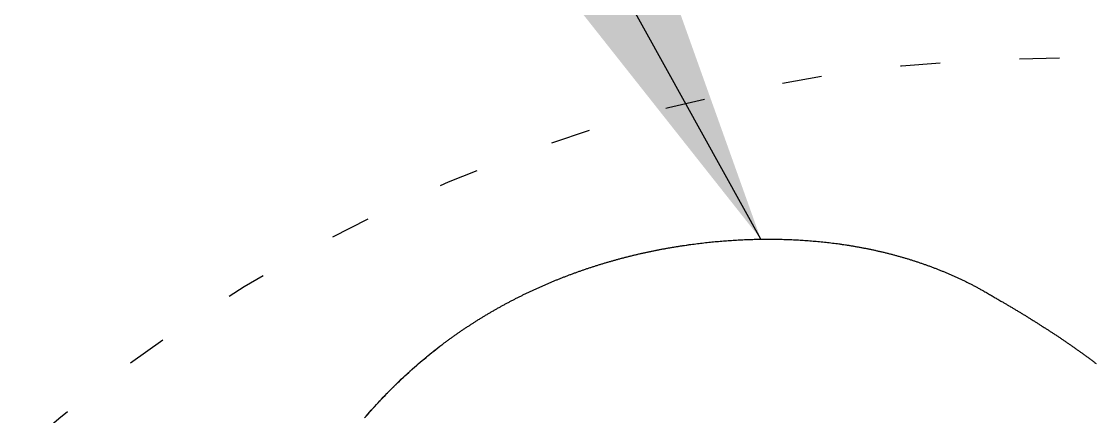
# Model space of a CAD drawing. Extents: x 0 to 216, y -5 to 280.
# Drawn here: x 116.22 to 124.65, y 206.09 to 209.19 of the extents above; entities that cross this region are included whole.
import ezdxf

# ---------------------------------------------------------------- set-up
doc = ezdxf.new("R2010")
doc.units = 0
doc.header["$LTSCALE"] = 10
doc.header["$MEASUREMENT"] = 0
doc.linetypes.add('SHORT_DASH', pattern=[0.125, 0.03125, -0.0625, 0.03125])
doc.layers.add('CADdetails-7-VERYFINE', color=7, linetype='CONTINUOUS')
doc.layers.add('CADdetails-9-EXTRAFINE', color=9, linetype='CONTINUOUS')
doc.styles.add('CADdetails-DIMENSIONS', font='ARIALN.TTF', dxfattribs={"height": 2.38})
doc.dimstyles.new('CADdetails-LEADER', dxfattribs={"dimtxt": 2.38, "dimasz": 2.38, "dimexe": 0.5, "dimexo": 1.5, "dimgap": 1, "dimtad": 0, "dimzin": 0, "dimdsep": 46, "dimtxsty": 'CADdetails-DIMENSIONS', "dimcen": 1, "dimclrd": 256, "dimclre": 256, "dimclrt": 256, "dimadec": 0, "dimazin": 0, "dimtfac": 1, "dimtdec": 4, "dimtofl": 0, "dimtmove": 0, "dimatfit": 3, "dimfxl": 1, "dimtolj": 1, "dimtzin": 0, "dimarcsym": 0})

msp = doc.modelspace()

# ---------------------------------------------------------------- linework, layer by layer
at = {"layer": 'CADdetails-9-EXTRAFINE', "linetype": 'Continuous'}
for p, q in [((119.416, 206.5641), (119.4315, 206.5767)), ((119.4315, 206.5767), (119.4471, 206.5892)), ((119.4471, 206.5892), (119.4627, 206.6017)), ((119.4627, 206.6017), (119.4783, 206.614)), ((119.4783, 206.614), (119.4941, 206.6263)), ((119.4941, 206.6263), (119.5099, 206.6385)), ((119.5099, 206.6385), (119.5258, 206.6506)), ((119.3095, 206.4737), (119.3246, 206.4869)), ((119.3246, 206.4869), (119.3396, 206.5)), ((119.3396, 206.5), (119.3548, 206.5129)), ((119.3548, 206.5129), (119.37, 206.5259)), ((119.37, 206.5259), (119.3853, 206.5387)), ((119.3853, 206.5387), (119.4006, 206.5515)), ((119.4006, 206.5515), (119.416, 206.5641)), ((119.2209, 206.3932), (119.2355, 206.4068)), ((119.2355, 206.4068), (119.2502, 206.4203)), ((119.2502, 206.4203), (119.2649, 206.4338)), ((119.2649, 206.4338), (119.2797, 206.4472)), ((119.2797, 206.4472), (119.2946, 206.4605)), ((119.2946, 206.4605), (119.3095, 206.4737)), ((119.1349, 206.31), (119.149, 206.324)), ((119.149, 206.324), (119.1633, 206.338)), ((119.1633, 206.338), (119.1776, 206.3519)), ((119.1776, 206.3519), (119.192, 206.3657)), ((119.192, 206.3657), (119.2064, 206.3795)), ((119.2064, 206.3795), (119.2209, 206.3932)), ((119.0514, 206.2242), (119.0651, 206.2386)), ((119.0651, 206.2386), (119.0789, 206.253)), ((119.0789, 206.253), (119.0928, 206.2674)), ((119.0928, 206.2674), (119.1068, 206.2817)), ((119.1068, 206.2817), (119.1208, 206.2959)), ((119.1208, 206.2959), (119.1349, 206.31)), ((118.9706, 206.1358), (118.9839, 206.1507)), ((118.9839, 206.1507), (118.9972, 206.1655)), ((118.9972, 206.1655), (119.0107, 206.1803)), ((119.0107, 206.1803), (119.0242, 206.195)), ((119.0242, 206.195), (119.0378, 206.2096)), ((119.0378, 206.2096), (119.0514, 206.2242)), ((118.9183, 206.0756), (118.9312, 206.0907)), ((118.9312, 206.0907), (118.9443, 206.1058)), ((118.9443, 206.1058), (118.9574, 206.1209)), ((118.9574, 206.1209), (118.9706, 206.1358))]:
    msp.add_line(p, q, dxfattribs=at)
for points in [[(127.1422, 204.8968, 0), (127.1431, 204.9479, -0.000148)], [(118.924, 206.0823, -0.001629), (118.9407, 206.1017, -0.001633), (118.9576, 206.121, -0.001642), (118.9745, 206.1402, -0.001635), (118.9917, 206.1594, -0.001638), (119.0089, 206.1784, -0.001639), (119.0262, 206.1972, -0.001642), (119.0437, 206.216, -0.00164), (119.0613, 206.2346, -0.001639), (119.079, 206.2531, -0.001635), (119.0969, 206.2716, -0.001644), (119.1149, 206.2899, -0.001644), (119.133, 206.3081, -0.001654), (119.1511, 206.3261, -0.001646), (119.1695, 206.3441, -0.001653), (119.1879, 206.3619, -0.001653), (119.2065, 206.3796, -0.001658), (119.2251, 206.3971, -0.001655), (119.244, 206.4146, -0.001656), (119.2628, 206.4319, -0.00165), (119.2819, 206.4491, -0.001663), (119.301, 206.4662, -0.001662), (119.3203, 206.4831, -0.001676), (119.3396, 206.4999, -0.001661), (119.3591, 206.5166, -0.001679), (119.3787, 206.5332, -0.001677), (119.3984, 206.5496, -0.001697), (119.4181, 206.5659, -0.001687), (119.4381, 206.5821, -0.001693), (119.4581, 206.5981, -0.001688), (119.4783, 206.614, -0.001697), (119.4985, 206.6297, -0.001703), (119.5189, 206.6453, -0.001695), (119.5393, 206.6608, -0.001689), (119.5599, 206.6761, -0.00168), (119.5806, 206.6914, -0.001695), (119.6013, 206.7064, -0.001686), (119.6221, 206.7213, -0.001684), (119.6431, 206.7361, -0.001667), (119.6642, 206.7507, -0.001675), (119.6853, 206.7652, -0.001672), (119.7066, 206.7796, -0.001679), (119.7279, 206.7937, -0.001667), (119.7494, 206.8078, -0.001669), (119.7709, 206.8217, -0.001654), (119.7926, 206.8355, -0.001661), (119.8143, 206.8491, -0.001656), (119.8361, 206.8626, -0.001658), (119.858, 206.876, -0.001656), (119.88, 206.8892, -0.001669), (119.902, 206.9022, -0.001643), (119.9242, 206.9151, -0.001642), (119.9464, 206.9279, -0.00162), (119.9689, 206.9406, -0.001644), (119.9912, 206.953, -0.001623), (120.0136, 206.9653, -0.001621), (120.0362, 206.9775, -0.001601), (120.059, 206.9896, -0.001625), (120.0816, 207.0014, -0.001601), (120.1044, 207.0131, -0.001597), (120.1273, 207.0247, -0.001578), (120.1504, 207.0362, -0.001599), (120.1732, 207.0474, -0.001589), (120.1963, 207.0586, -0.001589), (120.2195, 207.0696, -0.001567), (120.2428, 207.0805, -0.001575), (120.266, 207.0912, -0.00157), (120.2895, 207.1018, -0.00158), (120.3128, 207.1121, -0.001566), (120.3364, 207.1224, -0.00157), (120.3599, 207.1325, -0.001546), (120.3836, 207.1425, -0.001558), (120.4072, 207.1523, -0.001541), (120.431, 207.162, -0.001549), (120.4548, 207.1715, -0.001533), (120.4787, 207.181, -0.001545), (120.5025, 207.1902, -0.001523), (120.5266, 207.1993, -0.001529), (120.5505, 207.2082, -0.00151), (120.5747, 207.217, -0.001517), (120.5988, 207.2257, -0.001512), (120.6231, 207.2342, -0.001526), (120.6472, 207.2425, -0.001502), (120.6715, 207.2507, -0.0015), (120.6958, 207.2588, -0.001482), (120.7204, 207.2668, -0.001497), (120.7447, 207.2745, -0.001495), (120.7692, 207.2822, -0.001503), (120.7937, 207.2896, -0.001476), (120.8183, 207.297, -0.001479), (120.8429, 207.3042, -0.00146), (120.8676, 207.3112, -0.001472), (120.8922, 207.3181, -0.001469), (120.917, 207.3249, -0.001474), (120.9417, 207.3315, -0.00146), (120.9666, 207.338, -0.001468), (120.9914, 207.3443, -0.001444), (121.0163, 207.3505, -0.001447), (121.0412, 207.3565, -0.001438), (121.0663, 207.3624, -0.001451), (121.0912, 207.3681, -0.001445), (121.1162, 207.3737, -0.001444), (121.1413, 207.3792, -0.001428), (121.1665, 207.3845, -0.001442), (121.1915, 207.3896, -0.001422), (121.2166, 207.3947, -0.001423), (121.2418, 207.3995, -0.001409), (121.2671, 207.4043, -0.001421), (121.2922, 207.4089, -0.001415), (121.3175, 207.4133, -0.001419), (121.3428, 207.4176, -0.0014), (121.3681, 207.4218, -0.001405), (121.3934, 207.4258, -0.001393), (121.4189, 207.4297, -0.001402), (121.4441, 207.4334, -0.001391), (121.4696, 207.4371, -0.001397), (121.495, 207.4405, -0.001378), (121.5203, 207.4438, -0.001372), (121.5458, 207.447, -0.001383), (121.5714, 207.45, -0.001396), (121.5968, 207.4529, -0.0014), (121.6221, 207.4556, -0.001376), (121.6478, 207.4583, -0.001387), (121.6734, 207.4607, -0.001392), (121.6989, 207.4631, -0.001426), (121.7244, 207.4652, -0.001417), (121.75, 207.4673, -0.001414), (121.7754, 207.4692, -0.001397), (121.8012, 207.4709, -0.001416), (121.8268, 207.4725, -0.001421), (121.8524, 207.474, -0.001449), (121.8778, 207.4753, -0.001427), (121.9036, 207.4765, -0.00144), (121.9293, 207.4775, -0.001441), (121.9549, 207.4784, -0.001454), (121.9803, 207.4791, -0.00143), (122.0062, 207.4796, -0.001465), (122.0318, 207.4801, -0.001465), (122.0575, 207.4803, -0.001501), (122.0828, 207.4805, -0.001468), (122.1088, 207.4804, -0.001497), (122.1344, 207.4803, -0.001493), (122.1601, 207.4799, -0.00153), (122.1855, 207.4794, -0.001501), (122.2114, 207.4788, -0.001537), (122.2369, 207.478, -0.001529), (122.2626, 207.477, -0.001567), (122.2881, 207.4759, -0.001542), (122.3139, 207.4746, -0.001572), (122.3394, 207.4732, -0.001563), (122.3651, 207.4716, -0.001594), (122.3905, 207.4699, -0.001565), (122.4163, 207.4679, -0.00161), (122.4418, 207.4658, -0.001604), (122.4674, 207.4636, -0.001644), (122.4927, 207.4612, -0.00161), (122.5185, 207.4586, -0.001644), (122.5439, 207.4559, -0.001629), (122.5695, 207.4529, -0.001687), (122.5948, 207.4499, -0.001663), (122.6204, 207.4466, -0.001706), (122.6457, 207.4432, -0.001683), (122.6713, 207.4396, -0.00172), (122.6965, 207.4358, -0.001696), (122.722, 207.4319, -0.001748), (122.7472, 207.4278, -0.001727), (122.7726, 207.4234, -0.00178), (122.7977, 207.419, -0.001751), (122.8231, 207.4143, -0.0018), (122.8482, 207.4095, -0.001783), (122.8735, 207.4045, -0.001822), (122.8984, 207.3994, -0.001788), (122.9237, 207.3939, -0.001841), (122.9486, 207.3884, -0.001819), (122.9737, 207.3827, -0.001893), (122.9985, 207.3768, -0.001864), (123.0236, 207.3706, -0.00191), (123.0482, 207.3644, -0.001875), (123.0733, 207.3579, -0.001929), (123.0979, 207.3512, -0.001909), (123.1227, 207.3443, -0.001976), (123.1472, 207.3373, -0.001939), (123.172, 207.33, -0.001997), (123.1964, 207.3226, -0.001977), (123.221, 207.315, -0.002026), (123.2452, 207.3072, -0.001984), (123.2698, 207.2991, -0.00205), (123.294, 207.2909, -0.002038), (123.3183, 207.2825, -0.002097), (123.3422, 207.2739, -0.002048), (123.3666, 207.265, -0.002102), (123.3906, 207.256, -0.0021), (123.4145, 207.2468, -0.002143), (123.4382, 207.2374, -0.002108), (123.4621, 207.2277, -0.002127), (123.4858, 207.2179, -0.002128), (123.5094, 207.2079, -0.002154), (123.5328, 207.1977, -0.00212), (123.5564, 207.1872, -0.002165), (123.5794, 207.1767, -0.002117), (123.603, 207.1658, -0.002256), (123.6256, 207.155, -0.002157), (123.6492, 207.1435, -0.002409), (123.6724, 207.1319, -0.002483), (123.6949, 207.1204, -0.0024), (123.7186, 207.108, -0.002604), (123.7402, 207.0964, -0.001809), (123.7653, 207.0827, -0.002274), (123.7851, 207.0716, -0.001118), (123.8123, 207.0562, -0.001736), (123.8297, 207.0462, -0.000432), (123.8568, 207.0305, -0.000677), (123.874, 207.0204, -0.000167), (123.9005, 207.0049, -0.00025), (123.9182, 206.9945, -0.000286), (123.9413, 206.9809, -0.000313), (123.9624, 206.9684, -0.000656), (123.9816, 206.9571, -0.000503), (124.0065, 206.9422, -0.000621), (124.0274, 206.9297, -0.000562), (124.0505, 206.9158, -0.000634), (124.0718, 206.9029, -0.000599), (124.0943, 206.8892, -0.000668), (124.1155, 206.8763, -0.000625), (124.138, 206.8624, -0.000706), (124.1591, 206.8494, -0.00066), (124.1816, 206.8353, -0.00077), (124.2026, 206.8221, -0.000724), (124.225, 206.808, -0.00083), (124.2457, 206.7948, -0.000766), (124.2682, 206.7804, -0.000872), (124.2892, 206.7669, -0.000831), (124.3113, 206.7526, -0.000938), (124.332, 206.739, -0.000877), (124.3541, 206.7244, -0.000972), (124.375, 206.7105, -0.000927), (124.3967, 206.6959, -0.001034), (124.4174, 206.6819, -0.000982), (124.4392, 206.6671, -0.001079), (124.4597, 206.653, -0.00102), (124.4813, 206.6379, -0.001133), (124.5019, 206.6235, -0.001087), (124.5233, 206.6084, -0.001203), (124.5436, 206.5939, -0.001138), (124.5649, 206.5785, -0.001244), (124.5852, 206.5637, -0.001194), (124.6063, 206.5482, -0.001309), (124.6265, 206.5332, -0.00126), (124.6474, 206.5175, -0.001353), (124.6673, 206.5023, -0.001295)]]:
    msp.add_lwpolyline(points, format="xyb", dxfattribs=at)
for radius in [18.5358, 17.6496]:
    msp.add_circle((124.406, 196.4993), radius, dxfattribs=at)
at = {"layer": 'CADdetails-9-EXTRAFINE', "linetype": 'SHORT_DASH'}
for radius in [18.3143, 12.4064]:
    msp.add_circle((124.406, 196.4993), radius, dxfattribs=at)

# ---------------------------------------------------------------- leaders
at = {"layer": 'CADdetails-7-VERYFINE'}
for points in [[(128.882, 202.603), (122.3777, 217.671), (121.62, 217.671)], [(122.0318, 207.4801), (117.0888, 216.3961), (116.3311, 216.3961)]]:
    msp.add_leader(points, dimstyle='CADdetails-LEADER', override={"dimgap": 1, "dimtad": 0}, dxfattribs=at)

doc.saveas('drawing.dxf')
